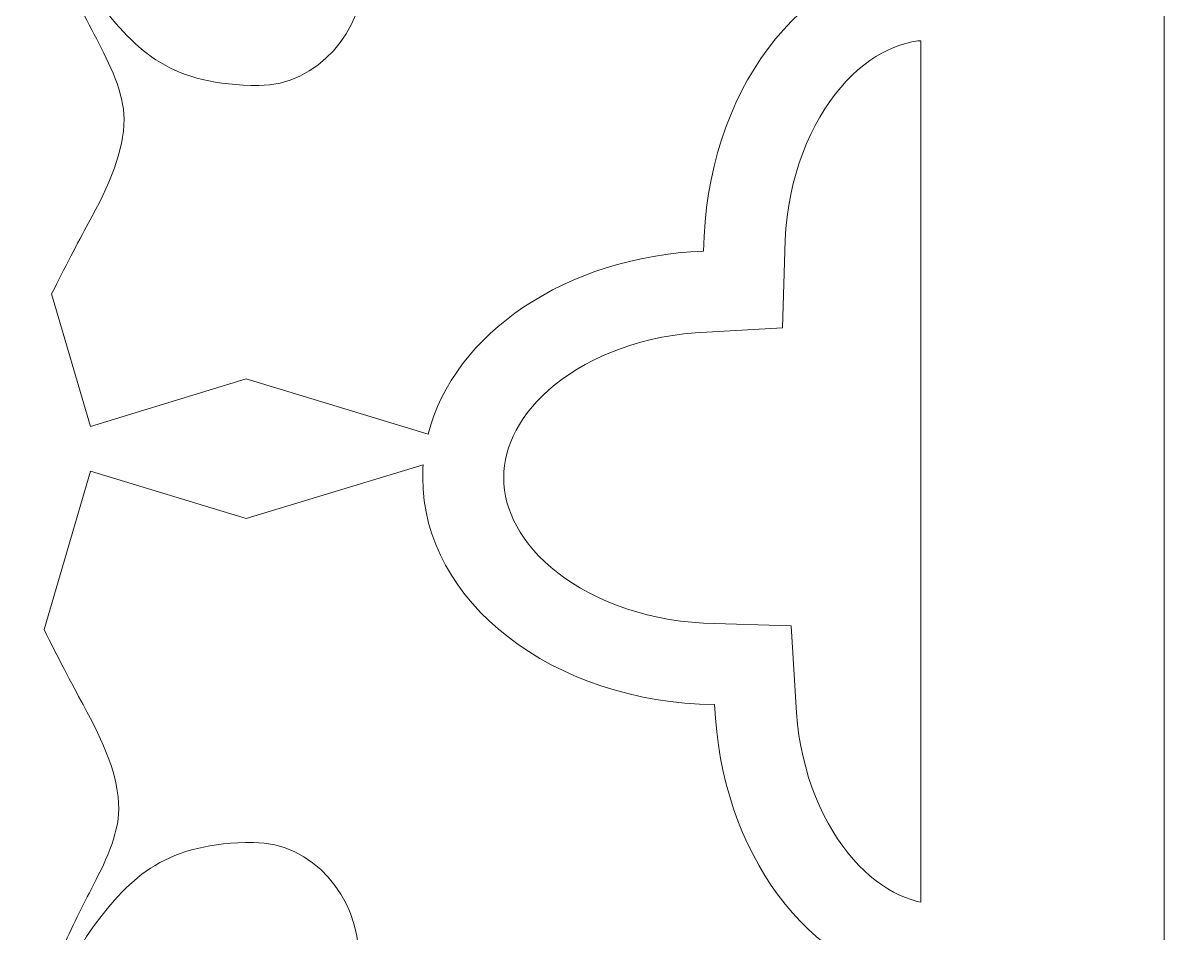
# Model space of a CAD drawing. Header units: centimetres. Extents: x -8.7 to 2, y -6.7 to 8.4.
# Drawn here: x -5.176 to -3.85, y 2.37 to 3.427 of the extents above; entities that cross this region are included whole.
import ezdxf

# ---------------------------------------------------------------- set-up
doc = ezdxf.new("R2010")
doc.units = ezdxf.units.CM
doc.header["$MEASUREMENT"] = 0
doc.layers.add('layer 1', color=7, linetype='Continuous')

msp = doc.modelspace()

# ---------------------------------------------------------------- linework, layer by layer
at = {"layer": 'layer 1', "color": 177, "lineweight": 9}
for points, knots in [([(-8.7169, -6.70279), (-8.7169, -6.70279), (-8.7169, -5.65469), (-8.7169, -5.65469), (-8.7169, -5.65469), (-8.7169, -5.65469), (-8.7169, -5.56045), (-8.7169, -5.56045), (-8.7169, -5.56045), (-8.7169, -5.56045), (-8.7169, -5.22248), (-8.7169, -5.22248), (-8.7169, -5.22248), (-8.7169, -5.22248), (-8.7169, -5.05978), (-8.7169, -5.05978), (-8.7169, -5.05978), (-8.7169, -5.05978), (-8.7169, -3.57526), (-8.7169, -3.57526), (-8.7169, -3.57526), (-8.7169, -3.57526), (-8.7169, -3.48102), (-8.7169, -3.48102), (-8.7169, -3.48102), (-8.7169, -3.48102), (-8.7169, -3.14306), (-8.7169, -3.14306), (-8.7169, -3.14306), (-8.7169, -3.14306), (-8.7169, -2.98035), (-8.7169, -2.98035), (-8.7169, -2.98035), (-8.7169, -2.98035), (-8.7169, -1.49584), (-8.7169, -1.49584), (-8.7169, -1.49584), (-8.7169, -1.49584), (-8.7169, -1.4016), (-8.7169, -1.4016), (-8.7169, -1.4016), (-8.7169, -1.4016), (-8.7169, -1.06363), (-8.7169, -1.06363), (-8.7169, -1.06363), (-8.7169, -1.06363), (-8.7169, -0.90093), (-8.7169, -0.90093), (-8.7169, -0.90093), (-8.7169, -0.90093), (-8.7169, 0.58359), (-8.7169, 0.58359), (-8.7169, 0.58359), (-8.7169, 0.58359), (-8.7169, 0.67783), (-8.7169, 0.67783), (-8.7169, 0.67783), (-8.7169, 0.67783), (-8.7169, 1.01579), (-8.7169, 1.01579), (-8.7169, 1.01579), (-8.7169, 1.01579), (-8.7169, 1.1785), (-8.7169, 1.1785), (-8.7169, 1.1785), (-8.7169, 1.1785), (-8.7169, 2.66301), (-8.7169, 2.66301), (-8.7169, 2.66301), (-8.7169, 2.66301), (-8.7169, 2.75725), (-8.7169, 2.75725), (-8.7169, 2.75725), (-8.7169, 2.75725), (-8.7169, 3.09522), (-8.7169, 3.09522), (-8.7169, 3.09522), (-8.7169, 3.09522), (-8.7169, 3.25792), (-8.7169, 3.25792), (-8.7169, 3.25792), (-8.7169, 3.25792), (-8.7169, 4.74243), (-8.7169, 4.74243), (-8.7169, 4.74243), (-8.7169, 4.74243), (-8.7169, 4.83668), (-8.7169, 4.83668), (-8.7169, 4.83668), (-8.7169, 4.83668), (-8.7169, 5.17464), (-8.7169, 5.17464), (-8.7169, 5.17464), (-8.7169, 5.17464), (-8.7169, 5.33735), (-8.7169, 5.33735), (-8.7169, 5.33735), (-8.7169, 5.33735), (-8.7169, 6.82186), (-8.7169, 6.82186), (-8.7169, 6.82186), (-8.7169, 6.82186), (-8.7169, 6.9161), (-8.7169, 6.9161), (-8.7169, 6.9161), (-8.7169, 6.9161), (-8.7169, 7.25407), (-8.7169, 7.25407), (-8.7169, 7.25407), (-8.7169, 7.25407), (-8.7169, 7.41677), (-8.7169, 7.41677), (-8.7169, 7.41677), (-8.7169, 7.41677), (-8.7169, 8.37754), (-8.7169, 8.37754), (-8.7169, 8.37754), (-8.7169, 8.37754), (-7.98536, 8.37754), (-7.98536, 8.37754), (-7.98536, 8.37754), (-7.98536, 8.37754), (-7.82032, 8.37754), (-7.82032, 8.37754), (-7.82032, 8.37754), (-7.82032, 8.37754), (-7.40775, 8.37754), (-7.40775, 8.37754), (-7.40775, 8.37754), (-7.40775, 8.37754), (-7.33799, 8.37754), (-7.33799, 8.37754), (-7.33799, 8.37754), (-7.33799, 8.37754), (-6.94873, 8.37754), (-6.94873, 8.37754), (-6.94873, 8.37754), (-6.94873, 8.37754), (-6.78737, 8.37754), (-6.78737, 8.37754), (-6.78737, 8.37754), (-6.78737, 8.37754), (-5.77977, 8.37754), (-5.77977, 8.37754), (-5.77977, 8.37754), (-5.77977, 8.37754), (-5.61473, 8.37754), (-5.61473, 8.37754), (-5.61473, 8.37754), (-5.61473, 8.37754), (-5.20216, 8.37754), (-5.20216, 8.37754), (-5.20216, 8.37754), (-5.20216, 8.37754), (-5.1324, 8.37754), (-5.1324, 8.37754), (-5.1324, 8.37754), (-5.1324, 8.37754), (-4.74314, 8.37754), (-4.74314, 8.37754), (-4.74314, 8.37754), (-4.74314, 8.37754), (-4.58178, 8.37754), (-4.58178, 8.37754), (-4.58178, 8.37754), (-4.58178, 8.37754), (-3.85015, 8.37754), (-3.85015, 8.37754), (-3.85015, 8.37754), (-3.85015, 8.37754), (-3.85015, 7.36066), (-3.85015, 7.36066), (-3.85015, 7.36066), (-3.85015, 7.36066), (-3.85015, 7.26641), (-3.85015, 7.26641), (-3.85015, 7.26641), (-3.85015, 7.26641), (-3.85015, 6.9286), (-3.85015, 6.9286), (-3.85015, 6.9286), (-3.85015, 6.9286), (-3.85015, 6.77755), (-3.85015, 6.77755), (-3.85015, 6.77755), (-3.85015, 6.77755), (-3.85015, 5.24221), (-3.85015, 5.24221), (-3.85015, 5.24221), (-3.85015, 5.24221), (-3.85015, 5.14795), (-3.85015, 5.14795), (-3.85015, 5.14795), (-3.85015, 5.14795), (-3.85015, 4.81014), (-3.85015, 4.81014), (-3.85015, 4.81014), (-3.85015, 4.81014), (-3.85015, 4.65909), (-3.85015, 4.65909), (-3.85015, 4.65909), (-3.85015, 4.65909), (-3.85015, 3.17448), (-3.85015, 3.17448), (-3.85015, 3.17448), (-3.85015, 3.17448), (-3.85015, 3.08022), (-3.85015, 3.08022), (-3.85015, 3.08022), (-3.85015, 3.08022), (-3.85015, 2.74242), (-3.85015, 2.74242), (-3.85015, 2.74242), (-3.85015, 2.74242), (-3.85015, 2.59137), (-3.85015, 2.59137), (-3.85015, 2.59137), (-3.85015, 2.59137), (-3.85015, 1.10676), (-3.85015, 1.10676), (-3.85015, 1.10676), (-3.85015, 1.10676), (-3.85015, 1.0125), (-3.85015, 1.0125), (-3.85015, 1.0125), (-3.85015, 1.0125), (-3.85015, 0.6747), (-3.85015, 0.6747), (-3.85015, 0.6747), (-3.85015, 0.6747), (-3.85015, 0.52364), (-3.85015, 0.52364), (-3.85015, 0.52364), (-3.85015, 0.52364), (-3.85015, -0.96097), (-3.85015, -0.96097), (-3.85015, -0.96097), (-3.85015, -0.96097), (-3.85015, -1.05523), (-3.85015, -1.05523), (-3.85015, -1.05523), (-3.85015, -1.05523), (-3.85015, -1.39303), (-3.85015, -1.39303), (-3.85015, -1.39303), (-3.85015, -1.39303), (-3.85015, -1.54408), (-3.85015, -1.54408), (-3.85015, -1.54408), (-3.85015, -1.54408), (-3.85015, -3.02869), (-3.85015, -3.02869), (-3.85015, -3.02869), (-3.85015, -3.02869), (-3.85015, -3.12295), (-3.85015, -3.12295), (-3.85015, -3.12295), (-3.85015, -3.12295), (-3.85015, -3.46075), (-3.85015, -3.46075), (-3.85015, -3.46075), (-3.85015, -3.46075), (-3.85015, -3.61181), (-3.85015, -3.61181), (-3.85015, -3.61181), (-3.85015, -3.61181), (-3.85015, -5.09642), (-3.85015, -5.09642), (-3.85015, -5.09642), (-3.85015, -5.09642), (-3.85015, -5.19068), (-3.85015, -5.19068), (-3.85015, -5.19068), (-3.85015, -5.19068), (-3.85015, -5.52848), (-3.85015, -5.52848), (-3.85015, -5.52848), (-3.85015, -5.52848), (-3.85015, -5.67953), (-3.85015, -5.67953), (-3.85015, -5.67953), (-3.85015, -5.67953), (-3.85015, -6.70279), (-3.85015, -6.70279), (-3.85015, -6.70279), (-3.85015, -6.70279), (-4.58169, -6.70279), (-4.58169, -6.70279), (-4.58169, -6.70279), (-4.58169, -6.70279), (-4.7476, -6.70279), (-4.7476, -6.70279), (-4.7476, -6.70279), (-4.7476, -6.70279), (-5.1324, -6.70279), (-5.1324, -6.70279), (-5.1324, -6.70279), (-5.1324, -6.70279), (-5.20216, -6.70279), (-5.20216, -6.70279), (-5.20216, -6.70279), (-5.20216, -6.70279), (-5.61759, -6.70279), (-5.61759, -6.70279), (-5.61759, -6.70279), (-5.61759, -6.70279), (-5.77971, -6.70279), (-5.77971, -6.70279), (-5.77971, -6.70279), (-5.77971, -6.70279), (-6.78728, -6.70279), (-6.78728, -6.70279), (-6.78728, -6.70279), (-6.78728, -6.70279), (-6.95319, -6.70279), (-6.95319, -6.70279), (-6.95319, -6.70279), (-6.95319, -6.70279), (-7.33799, -6.70279), (-7.33799, -6.70279), (-7.33799, -6.70279), (-7.33799, -6.70279), (-7.40775, -6.70279), (-7.40775, -6.70279), (-7.40775, -6.70279), (-7.40775, -6.70279), (-7.82318, -6.70279), (-7.82318, -6.70279), (-7.82318, -6.70279), (-7.82318, -6.70279), (-7.9853, -6.70279), (-7.9853, -6.70279), (-7.9853, -6.70279), (-7.9853, -6.70279), (-8.7169, -6.70279), (-8.7169, -6.70279)], [0, 0, 0, 0, 0.0117647, 0.0117647, 0.0117647, 0.0117647, 0.0235294, 0.0235294, 0.0235294, 0.0235294, 0.0352941, 0.0352941, 0.0352941, 0.0352941, 0.0470588, 0.0470588, 0.0470588, 0.0470588, 0.0588235, 0.0588235, 0.0588235, 0.0588235, 0.0705882, 0.0705882, 0.0705882, 0.0705882, 0.0823529, 0.0823529, 0.0823529, 0.0823529, 0.0941176, 0.0941176, 0.0941176, 0.0941176, 0.1058824, 0.1058824, 0.1058824, 0.1058824, 0.1176471, 0.1176471, 0.1176471, 0.1176471, 0.1294118, 0.1294118, 0.1294118, 0.1294118, 0.1411765, 0.1411765, 0.1411765, 0.1411765, 0.1529412, 0.1529412, 0.1529412, 0.1529412, 0.1647059, 0.1647059, 0.1647059, 0.1647059, 0.1764706, 0.1764706, 0.1764706, 0.1764706, 0.1882353, 0.1882353, 0.1882353, 0.1882353, 0.2, 0.2, 0.2, 0.2, 0.2117647, 0.2117647, 0.2117647, 0.2117647, 0.2235294, 0.2235294, 0.2235294, 0.2235294, 0.2352941, 0.2352941, 0.2352941, 0.2352941, 0.2470588, 0.2470588, 0.2470588, 0.2470588, 0.2588235, 0.2588235, 0.2588235, 0.2588235, 0.2705882, 0.2705882, 0.2705882, 0.2705882, 0.2823529, 0.2823529, 0.2823529, 0.2823529, 0.2941176, 0.2941176, 0.2941176, 0.2941176, 0.3058824, 0.3058824, 0.3058824, 0.3058824, 0.3176471, 0.3176471, 0.3176471, 0.3176471, 0.3294118, 0.3294118, 0.3294118, 0.3294118, 0.3411765, 0.3411765, 0.3411765, 0.3411765, 0.3529412, 0.3529412, 0.3529412, 0.3529412, 0.3647059, 0.3647059, 0.3647059, 0.3647059, 0.3764706, 0.3764706, 0.3764706, 0.3764706, 0.3882353, 0.3882353, 0.3882353, 0.3882353, 0.4, 0.4, 0.4, 0.4, 0.4117647, 0.4117647, 0.4117647, 0.4117647, 0.4235294, 0.4235294, 0.4235294, 0.4235294, 0.4352941, 0.4352941, 0.4352941, 0.4352941, 0.4470588, 0.4470588, 0.4470588, 0.4470588, 0.4588235, 0.4588235, 0.4588235, 0.4588235, 0.4705882, 0.4705882, 0.4705882, 0.4705882, 0.4823529, 0.4823529, 0.4823529, 0.4823529, 0.4941176, 0.4941176, 0.4941176, 0.4941176, 0.5058824, 0.5058824, 0.5058824, 0.5058824, 0.5176471, 0.5176471, 0.5176471, 0.5176471, 0.5294118, 0.5294118, 0.5294118, 0.5294118, 0.5411765, 0.5411765, 0.5411765, 0.5411765, 0.5529412, 0.5529412, 0.5529412, 0.5529412, 0.5647059, 0.5647059, 0.5647059, 0.5647059, 0.5764706, 0.5764706, 0.5764706, 0.5764706, 0.5882353, 0.5882353, 0.5882353, 0.5882353, 0.6, 0.6, 0.6, 0.6, 0.6117647, 0.6117647, 0.6117647, 0.6117647, 0.6235294, 0.6235294, 0.6235294, 0.6235294, 0.6352941, 0.6352941, 0.6352941, 0.6352941, 0.6470588, 0.6470588, 0.6470588, 0.6470588, 0.6588235, 0.6588235, 0.6588235, 0.6588235, 0.6705882, 0.6705882, 0.6705882, 0.6705882, 0.6823529, 0.6823529, 0.6823529, 0.6823529, 0.6941176, 0.6941176, 0.6941176, 0.6941176, 0.7058824, 0.7058824, 0.7058824, 0.7058824, 0.7176471, 0.7176471, 0.7176471, 0.7176471, 0.7294118, 0.7294118, 0.7294118, 0.7294118, 0.7411765, 0.7411765, 0.7411765, 0.7411765, 0.7529412, 0.7529412, 0.7529412, 0.7529412, 0.7647059, 0.7647059, 0.7647059, 0.7647059, 0.7764706, 0.7764706, 0.7764706, 0.7764706, 0.7882353, 0.7882353, 0.7882353, 0.7882353, 0.8, 0.8, 0.8, 0.8, 0.8117647, 0.8117647, 0.8117647, 0.8117647, 0.8235294, 0.8235294, 0.8235294, 0.8235294, 0.8352941, 0.8352941, 0.8352941, 0.8352941, 0.8470588, 0.8470588, 0.8470588, 0.8470588, 0.8588235, 0.8588235, 0.8588235, 0.8588235, 0.8705882, 0.8705882, 0.8705882, 0.8705882, 0.8823529, 0.8823529, 0.8823529, 0.8823529, 0.8941176, 0.8941176, 0.8941176, 0.8941176, 0.9058824, 0.9058824, 0.9058824, 0.9058824, 0.9176471, 0.9176471, 0.9176471, 0.9176471, 0.9294118, 0.9294118, 0.9294118, 0.9294118, 0.9411765, 0.9411765, 0.9411765, 0.9411765, 0.9529412, 0.9529412, 0.9529412, 0.9529412, 0.9647059, 0.9647059, 0.9647059, 0.9647059, 0.9764706, 0.9764706, 0.9764706, 0.9764706, 1, 1, 1, 1]), ([(-4.13256, 4.37843), (-4.26247, 4.39339), (-4.36534, 4.53173), (-4.37215, 4.70326), (-4.37215, 4.70326), (-4.55985, 4.70543), (-4.71119, 4.8225), (-4.71119, 4.96656), (-4.71119, 4.96656), (-4.71119, 4.97573), (-4.71057, 4.98479), (-4.70937, 4.99372), (-4.70937, 4.99372), (-4.70937, 4.99372), (-4.91599, 4.93084), (-4.91599, 4.93084), (-4.91599, 4.93084), (-4.91599, 4.93084), (-5.09711, 4.98596), (-5.09711, 4.98596), (-5.09711, 4.98596), (-5.09711, 4.98596), (-5.15129, 4.80054), (-5.15129, 4.80054), (-5.15129, 4.80054), (-5.13546, 4.7681), (-5.11893, 4.73673), (-5.10561, 4.7122), (-5.10561, 4.7122), (-5.08117, 4.66825), (-5.06408, 4.62794), (-5.06408, 4.59129), (-5.06408, 4.59129), (-5.06408, 4.56075), (-5.08117, 4.52654), (-5.09584, 4.49844), (-5.09584, 4.49844), (-5.10874, 4.47415), (-5.12163, 4.44824), (-5.1324, 4.42137), (-5.1324, 4.42137), (-5.1324, 4.42137), (-5.1324, 4.36098), (-5.1324, 4.36098), (-5.1324, 4.36098), (-5.12579, 4.39208), (-5.11407, 4.42709), (-5.09461, 4.45325), (-5.09461, 4.45325), (-5.04942, 4.51433), (-5.0079, 4.55219), (-4.90772, 4.55219), (-4.90772, 4.55219), (-4.83931, 4.55219), (-4.78557, 4.48869), (-4.78557, 4.42027), (-4.78557, 4.42027), (-4.78557, 4.38931), (-4.79458, 4.35735), (-4.80886, 4.32904), (-4.80886, 4.32904), (-4.77957, 4.34451), (-4.74604, 4.35441), (-4.71361, 4.35441), (-4.71361, 4.35441), (-4.64519, 4.35441), (-4.58169, 4.30067), (-4.58169, 4.23226), (-4.58169, 4.23226), (-4.58169, 4.13208), (-4.61954, 4.09057), (-4.68063, 4.04537), (-4.68063, 4.04537), (-4.72825, 4.00995), (-4.80521, 4.00017), (-4.83454, 4.00017), (-4.83454, 4.00017), (-4.83454, 4.00017), (-4.83454, 3.99542), (-4.83454, 3.99542), (-4.83454, 3.99542), (-4.83454, 3.99542), (-4.74644, 3.99542), (-4.74644, 3.99542), (-4.74644, 3.99542), (-4.70745, 4.00764), (-4.66983, 4.0259), (-4.63543, 4.04415), (-4.63543, 4.04415), (-4.60734, 4.05881), (-4.57313, 4.0759), (-4.54259, 4.0759), (-4.54259, 4.0759), (-4.50594, 4.0759), (-4.46563, 4.05881), (-4.42167, 4.03437), (-4.42167, 4.03437), (-4.37892, 4.01117), (-4.31539, 3.97817), (-4.26165, 3.95621), (-4.26165, 3.95621), (-4.31539, 3.93421), (-4.37892, 3.90123), (-4.42167, 3.87802), (-4.42167, 3.87802), (-4.46563, 3.85358), (-4.50594, 3.83649), (-4.54259, 3.83649), (-4.54259, 3.83649), (-4.57313, 3.83649), (-4.60734, 3.85358), (-4.63543, 3.86825), (-4.63543, 3.86825), (-4.67942, 3.8916), (-4.72868, 3.91493), (-4.77934, 3.92567), (-4.77934, 3.92567), (-4.77934, 3.92567), (-4.83454, 3.92567), (-4.83454, 3.92567), (-4.83454, 3.92567), (-4.83454, 3.92567), (-4.83454, 3.91222), (-4.83454, 3.91222), (-4.83454, 3.91222), (-4.80521, 3.91222), (-4.72825, 3.90245), (-4.68063, 3.86702), (-4.68063, 3.86702), (-4.61954, 3.82183), (-4.58169, 3.78031), (-4.58169, 3.68013), (-4.58169, 3.68013), (-4.58169, 3.61172), (-4.64519, 3.55798), (-4.71361, 3.55798), (-4.71361, 3.55798), (-4.74456, 3.55798), (-4.77652, 3.56699), (-4.80483, 3.58127), (-4.80483, 3.58127), (-4.78936, 3.55198), (-4.77947, 3.51845), (-4.77947, 3.48602), (-4.77947, 3.48602), (-4.77947, 3.41759), (-4.8332, 3.3541), (-4.90161, 3.3541), (-4.90161, 3.3541), (-5.00179, 3.3541), (-5.04331, 3.39195), (-5.0885, 3.45304), (-5.0885, 3.45304), (-5.11682, 3.49111), (-5.12876, 3.54793), (-5.1324, 3.58417), (-5.1324, 3.58417), (-5.1324, 3.58417), (-5.1324, 3.50094), (-5.1324, 3.50094), (-5.1324, 3.50094), (-5.12061, 3.46834), (-5.10517, 3.43694), (-5.08972, 3.40784), (-5.08972, 3.40784), (-5.07506, 3.37975), (-5.05797, 3.34554), (-5.05797, 3.315), (-5.05797, 3.315), (-5.05797, 3.27835), (-5.07506, 3.23804), (-5.09951, 3.19408), (-5.09951, 3.19408), (-5.11194, 3.17117), (-5.12719, 3.14228), (-5.14205, 3.11213), (-5.14205, 3.11213), (-5.14205, 3.11213), (-5.09711, 2.95833), (-5.09711, 2.95833), (-5.09711, 2.95833), (-5.09711, 2.95833), (-4.91599, 3.01345), (-4.91599, 3.01345), (-4.91599, 3.01345), (-4.91599, 3.01345), (-4.70488, 2.94921), (-4.70488, 2.94921), (-4.70488, 2.94921), (-4.67526, 3.06613), (-4.54446, 3.15549), (-4.38499, 3.16183), (-4.38499, 3.16183), (-4.38287, 3.34478), (-4.2716, 3.49316), (-4.13256, 3.50055), (-4.13256, 3.50055), (-4.13256, 3.50055), (-4.13256, 4.37843), (-4.13256, 4.37843)], [0, 0, 0, 0, 0.0196078, 0.0196078, 0.0196078, 0.0196078, 0.0392157, 0.0392157, 0.0392157, 0.0392157, 0.0588235, 0.0588235, 0.0588235, 0.0588235, 0.0784314, 0.0784314, 0.0784314, 0.0784314, 0.0980392, 0.0980392, 0.0980392, 0.0980392, 0.1176471, 0.1176471, 0.1176471, 0.1176471, 0.1372549, 0.1372549, 0.1372549, 0.1372549, 0.1568627, 0.1568627, 0.1568627, 0.1568627, 0.1764706, 0.1764706, 0.1764706, 0.1764706, 0.1960784, 0.1960784, 0.1960784, 0.1960784, 0.2156863, 0.2156863, 0.2156863, 0.2156863, 0.2352941, 0.2352941, 0.2352941, 0.2352941, 0.254902, 0.254902, 0.254902, 0.254902, 0.2745098, 0.2745098, 0.2745098, 0.2745098, 0.2941176, 0.2941176, 0.2941176, 0.2941176, 0.3137255, 0.3137255, 0.3137255, 0.3137255, 0.3333333, 0.3333333, 0.3333333, 0.3333333, 0.3529412, 0.3529412, 0.3529412, 0.3529412, 0.372549, 0.372549, 0.372549, 0.372549, 0.3921569, 0.3921569, 0.3921569, 0.3921569, 0.4117647, 0.4117647, 0.4117647, 0.4117647, 0.4313725, 0.4313725, 0.4313725, 0.4313725, 0.4509804, 0.4509804, 0.4509804, 0.4509804, 0.4705882, 0.4705882, 0.4705882, 0.4705882, 0.4901961, 0.4901961, 0.4901961, 0.4901961, 0.5098039, 0.5098039, 0.5098039, 0.5098039, 0.5294118, 0.5294118, 0.5294118, 0.5294118, 0.5490196, 0.5490196, 0.5490196, 0.5490196, 0.5686275, 0.5686275, 0.5686275, 0.5686275, 0.5882353, 0.5882353, 0.5882353, 0.5882353, 0.6078431, 0.6078431, 0.6078431, 0.6078431, 0.627451, 0.627451, 0.627451, 0.627451, 0.6470588, 0.6470588, 0.6470588, 0.6470588, 0.6666667, 0.6666667, 0.6666667, 0.6666667, 0.6862745, 0.6862745, 0.6862745, 0.6862745, 0.7058824, 0.7058824, 0.7058824, 0.7058824, 0.7254902, 0.7254902, 0.7254902, 0.7254902, 0.745098, 0.745098, 0.745098, 0.745098, 0.7647059, 0.7647059, 0.7647059, 0.7647059, 0.7843137, 0.7843137, 0.7843137, 0.7843137, 0.8039216, 0.8039216, 0.8039216, 0.8039216, 0.8235294, 0.8235294, 0.8235294, 0.8235294, 0.8431373, 0.8431373, 0.8431373, 0.8431373, 0.8627451, 0.8627451, 0.8627451, 0.8627451, 0.8823529, 0.8823529, 0.8823529, 0.8823529, 0.9019608, 0.9019608, 0.9019608, 0.9019608, 0.9215686, 0.9215686, 0.9215686, 0.9215686, 0.9411765, 0.9411765, 0.9411765, 0.9411765, 0.9607843, 0.9607843, 0.9607843, 0.9607843, 1, 1, 1, 1]), ([(-4.13256, 3.40609), (-4.13256, 3.40609), (-4.13609, 3.40574), (-4.13609, 3.40574), (-4.13609, 3.40574), (-4.13609, 3.40574), (-4.14315, 3.40457), (-4.14315, 3.40457), (-4.14315, 3.40457), (-4.14315, 3.40457), (-4.15016, 3.40295), (-4.15016, 3.40295), (-4.15016, 3.40295), (-4.15016, 3.40295), (-4.15715, 3.40086), (-4.15715, 3.40086), (-4.15715, 3.40086), (-4.15715, 3.40086), (-4.16413, 3.39829), (-4.16413, 3.39829), (-4.16413, 3.39829), (-4.16413, 3.39829), (-4.17111, 3.39524), (-4.17111, 3.39524), (-4.17111, 3.39524), (-4.17111, 3.39524), (-4.17809, 3.39167), (-4.17809, 3.39167), (-4.17809, 3.39167), (-4.17809, 3.39167), (-4.18507, 3.38759), (-4.18507, 3.38759), (-4.18507, 3.38759), (-4.18507, 3.38759), (-4.19203, 3.38298), (-4.19203, 3.38298), (-4.19203, 3.38298), (-4.19203, 3.38298), (-4.19895, 3.37783), (-4.19895, 3.37783), (-4.19895, 3.37783), (-4.19895, 3.37783), (-4.20581, 3.37214), (-4.20581, 3.37214), (-4.20581, 3.37214), (-4.20581, 3.37214), (-4.21259, 3.36591), (-4.21259, 3.36591), (-4.21259, 3.36591), (-4.21259, 3.36591), (-4.21926, 3.35914), (-4.21926, 3.35914), (-4.21926, 3.35914), (-4.21926, 3.35914), (-4.22579, 3.35184), (-4.22579, 3.35184), (-4.22579, 3.35184), (-4.22579, 3.35184), (-4.23216, 3.34401), (-4.23216, 3.34401), (-4.23216, 3.34401), (-4.23216, 3.34401), (-4.23833, 3.33567), (-4.23833, 3.33567), (-4.23833, 3.33567), (-4.23833, 3.33567), (-4.24428, 3.32682), (-4.24428, 3.32682), (-4.24428, 3.32682), (-4.24428, 3.32682), (-4.24998, 3.31749), (-4.24998, 3.31749), (-4.24998, 3.31749), (-4.24998, 3.31749), (-4.25541, 3.30769), (-4.25541, 3.30769), (-4.25541, 3.30769), (-4.25541, 3.30769), (-4.26054, 3.29745), (-4.26054, 3.29745), (-4.26054, 3.29745), (-4.26054, 3.29745), (-4.26534, 3.28677), (-4.26534, 3.28677), (-4.26534, 3.28677), (-4.26534, 3.28677), (-4.26979, 3.27568), (-4.26979, 3.27568), (-4.26979, 3.27568), (-4.26979, 3.27568), (-4.27387, 3.2642), (-4.27387, 3.2642), (-4.27387, 3.2642), (-4.27387, 3.2642), (-4.27757, 3.25235), (-4.27757, 3.25235), (-4.27757, 3.25235), (-4.27757, 3.25235), (-4.28085, 3.24014), (-4.28085, 3.24014), (-4.28085, 3.24014), (-4.28085, 3.24014), (-4.2837, 3.22761), (-4.2837, 3.22761), (-4.2837, 3.22761), (-4.2837, 3.22761), (-4.2861, 3.21477), (-4.2861, 3.21477), (-4.2861, 3.21477), (-4.2861, 3.21477), (-4.28803, 3.20165), (-4.28803, 3.20165), (-4.28803, 3.20165), (-4.28803, 3.20165), (-4.28948, 3.18826), (-4.28948, 3.18826), (-4.28948, 3.18826), (-4.28948, 3.18826), (-4.29042, 3.17461), (-4.29042, 3.17461), (-4.29042, 3.17461), (-4.29042, 3.17461), (-4.29354, 3.07289), (-4.29354, 3.07289), (-4.29354, 3.07289), (-4.29354, 3.07289), (-4.39465, 3.06697), (-4.39465, 3.06697), (-4.39465, 3.06697), (-4.39465, 3.06697), (-4.40782, 3.0657), (-4.40782, 3.0657), (-4.40782, 3.0657), (-4.40782, 3.0657), (-4.42073, 3.06396), (-4.42073, 3.06396), (-4.42073, 3.06396), (-4.42073, 3.06396), (-4.43337, 3.06177), (-4.43337, 3.06177), (-4.43337, 3.06177), (-4.43337, 3.06177), (-4.44573, 3.05915), (-4.44573, 3.05915), (-4.44573, 3.05915), (-4.44573, 3.05915), (-4.45778, 3.05611), (-4.45778, 3.05611), (-4.45778, 3.05611), (-4.45778, 3.05611), (-4.46951, 3.05266), (-4.46951, 3.05266), (-4.46951, 3.05266), (-4.46951, 3.05266), (-4.48089, 3.04884), (-4.48089, 3.04884), (-4.48089, 3.04884), (-4.48089, 3.04884), (-4.4919, 3.04465), (-4.4919, 3.04465), (-4.4919, 3.04465), (-4.4919, 3.04465), (-4.50253, 3.04012), (-4.50253, 3.04012), (-4.50253, 3.04012), (-4.50253, 3.04012), (-4.51276, 3.03527), (-4.51276, 3.03527), (-4.51276, 3.03527), (-4.51276, 3.03527), (-4.52257, 3.03012), (-4.52257, 3.03012), (-4.52257, 3.03012), (-4.52257, 3.03012), (-4.53194, 3.02469), (-4.53194, 3.02469), (-4.53194, 3.02469), (-4.53194, 3.02469), (-4.54086, 3.01901), (-4.54086, 3.01901), (-4.54086, 3.01901), (-4.54086, 3.01901), (-4.5493, 3.01311), (-4.5493, 3.01311), (-4.5493, 3.01311), (-4.5493, 3.01311), (-4.55726, 3.00701), (-4.55726, 3.00701), (-4.55726, 3.00701), (-4.55726, 3.00701), (-4.56473, 3.00072), (-4.56473, 3.00072), (-4.56473, 3.00072), (-4.56473, 3.00072), (-4.5717, 2.99429), (-4.5717, 2.99429), (-4.5717, 2.99429), (-4.5717, 2.99429), (-4.57815, 2.98774), (-4.57815, 2.98774), (-4.57815, 2.98774), (-4.57815, 2.98774), (-4.58409, 2.98108), (-4.58409, 2.98108), (-4.58409, 2.98108), (-4.58409, 2.98108), (-4.58951, 2.97436), (-4.58951, 2.97436), (-4.58951, 2.97436), (-4.58951, 2.97436), (-4.59441, 2.96759), (-4.59441, 2.96759), (-4.59441, 2.96759), (-4.59441, 2.96759), (-4.5988, 2.96078), (-4.5988, 2.96078), (-4.5988, 2.96078), (-4.5988, 2.96078), (-4.60269, 2.95396), (-4.60269, 2.95396), (-4.60269, 2.95396), (-4.60269, 2.95396), (-4.60609, 2.94714), (-4.60609, 2.94714), (-4.60609, 2.94714), (-4.60609, 2.94714), (-4.60901, 2.94032), (-4.60901, 2.94032), (-4.60901, 2.94032), (-4.60901, 2.94032), (-4.61146, 2.93349), (-4.61146, 2.93349), (-4.61146, 2.93349), (-4.61146, 2.93349), (-4.61345, 2.92667), (-4.61345, 2.92667), (-4.61345, 2.92667), (-4.61345, 2.92667), (-4.615, 2.91981), (-4.615, 2.91981), (-4.615, 2.91981), (-4.615, 2.91981), (-4.61611, 2.91291), (-4.61611, 2.91291), (-4.61611, 2.91291), (-4.61611, 2.91291), (-4.61678, 2.90594), (-4.61678, 2.90594), (-4.61678, 2.90594), (-4.61678, 2.90594), (-4.61701, 2.89887), (-4.61701, 2.89887), (-4.61701, 2.89887), (-4.61701, 2.89887), (-4.61677, 2.89157), (-4.61677, 2.89157), (-4.61677, 2.89157), (-4.61677, 2.89157), (-4.61606, 2.88443), (-4.61606, 2.88443), (-4.61606, 2.88443), (-4.61606, 2.88443), (-4.6149, 2.87738), (-4.6149, 2.87738), (-4.6149, 2.87738), (-4.6149, 2.87738), (-4.61328, 2.87036), (-4.61328, 2.87036), (-4.61328, 2.87036), (-4.61328, 2.87036), (-4.61119, 2.86337), (-4.61119, 2.86337), (-4.61119, 2.86337), (-4.61119, 2.86337), (-4.60862, 2.85639), (-4.60862, 2.85639), (-4.60862, 2.85639), (-4.60862, 2.85639), (-4.60557, 2.84942), (-4.60557, 2.84942), (-4.60557, 2.84942), (-4.60557, 2.84942), (-4.602, 2.84244), (-4.602, 2.84244), (-4.602, 2.84244), (-4.602, 2.84244), (-4.59792, 2.83545), (-4.59792, 2.83545), (-4.59792, 2.83545), (-4.59792, 2.83545), (-4.59331, 2.8285), (-4.59331, 2.8285), (-4.59331, 2.8285), (-4.59331, 2.8285), (-4.58816, 2.82158), (-4.58816, 2.82158), (-4.58816, 2.82158), (-4.58816, 2.82158), (-4.58247, 2.81472), (-4.58247, 2.81472), (-4.58247, 2.81472), (-4.58247, 2.81472), (-4.57624, 2.80793), (-4.57624, 2.80793), (-4.57624, 2.80793), (-4.57624, 2.80793), (-4.56947, 2.80127), (-4.56947, 2.80127), (-4.56947, 2.80127), (-4.56947, 2.80127), (-4.56217, 2.79474), (-4.56217, 2.79474), (-4.56217, 2.79474), (-4.56217, 2.79474), (-4.55434, 2.78837), (-4.55434, 2.78837), (-4.55434, 2.78837), (-4.55434, 2.78837), (-4.54599, 2.78219), (-4.54599, 2.78219), (-4.54599, 2.78219), (-4.54599, 2.78219), (-4.53715, 2.77625), (-4.53715, 2.77625), (-4.53715, 2.77625), (-4.53715, 2.77625), (-4.52782, 2.77054), (-4.52782, 2.77054), (-4.52782, 2.77054), (-4.52782, 2.77054), (-4.51802, 2.76511), (-4.51802, 2.76511), (-4.51802, 2.76511), (-4.51802, 2.76511), (-4.50778, 2.75999), (-4.50778, 2.75999), (-4.50778, 2.75999), (-4.50778, 2.75999), (-4.4971, 2.75519), (-4.4971, 2.75519), (-4.4971, 2.75519), (-4.4971, 2.75519), (-4.48602, 2.75074), (-4.48602, 2.75074), (-4.48602, 2.75074), (-4.48602, 2.75074), (-4.47453, 2.74665), (-4.47453, 2.74665), (-4.47453, 2.74665), (-4.47453, 2.74665), (-4.46268, 2.74296), (-4.46268, 2.74296), (-4.46268, 2.74296), (-4.46268, 2.74296), (-4.45047, 2.73968), (-4.45047, 2.73968), (-4.45047, 2.73968), (-4.45047, 2.73968), (-4.43795, 2.73683), (-4.43795, 2.73683), (-4.43795, 2.73683), (-4.43795, 2.73683), (-4.42511, 2.73443), (-4.42511, 2.73443), (-4.42511, 2.73443), (-4.42511, 2.73443), (-4.41198, 2.7325), (-4.41198, 2.7325), (-4.41198, 2.7325), (-4.41198, 2.7325), (-4.39859, 2.73105), (-4.39859, 2.73105), (-4.39859, 2.73105), (-4.39859, 2.73105), (-4.38494, 2.73011), (-4.38494, 2.73011), (-4.38494, 2.73011), (-4.38494, 2.73011), (-4.2832, 2.72699), (-4.2832, 2.72699), (-4.2832, 2.72699), (-4.2832, 2.72699), (-4.27729, 2.62587), (-4.27729, 2.62587), (-4.27729, 2.62587), (-4.27729, 2.62587), (-4.27603, 2.61271), (-4.27603, 2.61271), (-4.27603, 2.61271), (-4.27603, 2.61271), (-4.27429, 2.5998), (-4.27429, 2.5998), (-4.27429, 2.5998), (-4.27429, 2.5998), (-4.2721, 2.58715), (-4.2721, 2.58715), (-4.2721, 2.58715), (-4.2721, 2.58715), (-4.26948, 2.5748), (-4.26948, 2.5748), (-4.26948, 2.5748), (-4.26948, 2.5748), (-4.26644, 2.56275), (-4.26644, 2.56275), (-4.26644, 2.56275), (-4.26644, 2.56275), (-4.26299, 2.55102), (-4.26299, 2.55102), (-4.26299, 2.55102), (-4.26299, 2.55102), (-4.25917, 2.53964), (-4.25917, 2.53964), (-4.25917, 2.53964), (-4.25917, 2.53964), (-4.25498, 2.52862), (-4.25498, 2.52862), (-4.25498, 2.52862), (-4.25498, 2.52862), (-4.25045, 2.51799), (-4.25045, 2.51799), (-4.25045, 2.51799), (-4.25045, 2.51799), (-4.2456, 2.50777), (-4.2456, 2.50777), (-4.2456, 2.50777), (-4.2456, 2.50777), (-4.24045, 2.49796), (-4.24045, 2.49796), (-4.24045, 2.49796), (-4.24045, 2.49796), (-4.23502, 2.48859), (-4.23502, 2.48859), (-4.23502, 2.48859), (-4.23502, 2.48859), (-4.22935, 2.47967), (-4.22935, 2.47967), (-4.22935, 2.47967), (-4.22935, 2.47967), (-4.22344, 2.47123), (-4.22344, 2.47123), (-4.22344, 2.47123), (-4.22344, 2.47123), (-4.21733, 2.46326), (-4.21733, 2.46326), (-4.21733, 2.46326), (-4.21733, 2.46326), (-4.21105, 2.45579), (-4.21105, 2.45579), (-4.21105, 2.45579), (-4.21105, 2.45579), (-4.20462, 2.44883), (-4.20462, 2.44883), (-4.20462, 2.44883), (-4.20462, 2.44883), (-4.19807, 2.44238), (-4.19807, 2.44238), (-4.19807, 2.44238), (-4.19807, 2.44238), (-4.19141, 2.43644), (-4.19141, 2.43644), (-4.19141, 2.43644), (-4.19141, 2.43644), (-4.18469, 2.43102), (-4.18469, 2.43102), (-4.18469, 2.43102), (-4.18469, 2.43102), (-4.17792, 2.42612), (-4.17792, 2.42612), (-4.17792, 2.42612), (-4.17792, 2.42612), (-4.17112, 2.42173), (-4.17112, 2.42173), (-4.17112, 2.42173), (-4.17112, 2.42173), (-4.16429, 2.41784), (-4.16429, 2.41784), (-4.16429, 2.41784), (-4.16429, 2.41784), (-4.15747, 2.41444), (-4.15747, 2.41444), (-4.15747, 2.41444), (-4.15747, 2.41444), (-4.15065, 2.41152), (-4.15065, 2.41152), (-4.15065, 2.41152), (-4.15065, 2.41152), (-4.14383, 2.40907), (-4.14383, 2.40907), (-4.14383, 2.40907), (-4.14383, 2.40907), (-4.13699, 2.40708), (-4.13699, 2.40708), (-4.13699, 2.40708), (-4.13699, 2.40708), (-4.13256, 2.40607), (-4.13256, 2.40607), (-4.13256, 2.40607), (-4.13256, 2.40607), (-4.13256, 3.40609), (-4.13256, 3.40609)], [0, 0, 0, 0, 0.0079365, 0.0079365, 0.0079365, 0.0079365, 0.015873, 0.015873, 0.015873, 0.015873, 0.0238095, 0.0238095, 0.0238095, 0.0238095, 0.031746, 0.031746, 0.031746, 0.031746, 0.0396825, 0.0396825, 0.0396825, 0.0396825, 0.047619, 0.047619, 0.047619, 0.047619, 0.0555556, 0.0555556, 0.0555556, 0.0555556, 0.0634921, 0.0634921, 0.0634921, 0.0634921, 0.0714286, 0.0714286, 0.0714286, 0.0714286, 0.0793651, 0.0793651, 0.0793651, 0.0793651, 0.0873016, 0.0873016, 0.0873016, 0.0873016, 0.0952381, 0.0952381, 0.0952381, 0.0952381, 0.1031746, 0.1031746, 0.1031746, 0.1031746, 0.1111111, 0.1111111, 0.1111111, 0.1111111, 0.1190476, 0.1190476, 0.1190476, 0.1190476, 0.1269841, 0.1269841, 0.1269841, 0.1269841, 0.1349206, 0.1349206, 0.1349206, 0.1349206, 0.1428571, 0.1428571, 0.1428571, 0.1428571, 0.1507937, 0.1507937, 0.1507937, 0.1507937, 0.1587302, 0.1587302, 0.1587302, 0.1587302, 0.1666667, 0.1666667, 0.1666667, 0.1666667, 0.1746032, 0.1746032, 0.1746032, 0.1746032, 0.1825397, 0.1825397, 0.1825397, 0.1825397, 0.1904762, 0.1904762, 0.1904762, 0.1904762, 0.1984127, 0.1984127, 0.1984127, 0.1984127, 0.2063492, 0.2063492, 0.2063492, 0.2063492, 0.2142857, 0.2142857, 0.2142857, 0.2142857, 0.2222222, 0.2222222, 0.2222222, 0.2222222, 0.2301587, 0.2301587, 0.2301587, 0.2301587, 0.2380952, 0.2380952, 0.2380952, 0.2380952, 0.2460317, 0.2460317, 0.2460317, 0.2460317, 0.2539683, 0.2539683, 0.2539683, 0.2539683, 0.2619048, 0.2619048, 0.2619048, 0.2619048, 0.2698413, 0.2698413, 0.2698413, 0.2698413, 0.2777778, 0.2777778, 0.2777778, 0.2777778, 0.2857143, 0.2857143, 0.2857143, 0.2857143, 0.2936508, 0.2936508, 0.2936508, 0.2936508, 0.3015873, 0.3015873, 0.3015873, 0.3015873, 0.3095238, 0.3095238, 0.3095238, 0.3095238, 0.3174603, 0.3174603, 0.3174603, 0.3174603, 0.3253968, 0.3253968, 0.3253968, 0.3253968, 0.3333333, 0.3333333, 0.3333333, 0.3333333, 0.3412698, 0.3412698, 0.3412698, 0.3412698, 0.3492063, 0.3492063, 0.3492063, 0.3492063, 0.3571429, 0.3571429, 0.3571429, 0.3571429, 0.3650794, 0.3650794, 0.3650794, 0.3650794, 0.3730159, 0.3730159, 0.3730159, 0.3730159, 0.3809524, 0.3809524, 0.3809524, 0.3809524, 0.3888889, 0.3888889, 0.3888889, 0.3888889, 0.3968254, 0.3968254, 0.3968254, 0.3968254, 0.4047619, 0.4047619, 0.4047619, 0.4047619, 0.4126984, 0.4126984, 0.4126984, 0.4126984, 0.4206349, 0.4206349, 0.4206349, 0.4206349, 0.4285714, 0.4285714, 0.4285714, 0.4285714, 0.4365079, 0.4365079, 0.4365079, 0.4365079, 0.4444444, 0.4444444, 0.4444444, 0.4444444, 0.452381, 0.452381, 0.452381, 0.452381, 0.4603175, 0.4603175, 0.4603175, 0.4603175, 0.468254, 0.468254, 0.468254, 0.468254, 0.4761905, 0.4761905, 0.4761905, 0.4761905, 0.484127, 0.484127, 0.484127, 0.484127, 0.4920635, 0.4920635, 0.4920635, 0.4920635, 0.5, 0.5, 0.5, 0.5, 0.5079365, 0.5079365, 0.5079365, 0.5079365, 0.515873, 0.515873, 0.515873, 0.515873, 0.5238095, 0.5238095, 0.5238095, 0.5238095, 0.531746, 0.531746, 0.531746, 0.531746, 0.5396825, 0.5396825, 0.5396825, 0.5396825, 0.547619, 0.547619, 0.547619, 0.547619, 0.5555556, 0.5555556, 0.5555556, 0.5555556, 0.5634921, 0.5634921, 0.5634921, 0.5634921, 0.5714286, 0.5714286, 0.5714286, 0.5714286, 0.5793651, 0.5793651, 0.5793651, 0.5793651, 0.5873016, 0.5873016, 0.5873016, 0.5873016, 0.5952381, 0.5952381, 0.5952381, 0.5952381, 0.6031746, 0.6031746, 0.6031746, 0.6031746, 0.6111111, 0.6111111, 0.6111111, 0.6111111, 0.6190476, 0.6190476, 0.6190476, 0.6190476, 0.6269841, 0.6269841, 0.6269841, 0.6269841, 0.6349206, 0.6349206, 0.6349206, 0.6349206, 0.6428571, 0.6428571, 0.6428571, 0.6428571, 0.6507937, 0.6507937, 0.6507937, 0.6507937, 0.6587302, 0.6587302, 0.6587302, 0.6587302, 0.6666667, 0.6666667, 0.6666667, 0.6666667, 0.6746032, 0.6746032, 0.6746032, 0.6746032, 0.6825397, 0.6825397, 0.6825397, 0.6825397, 0.6904762, 0.6904762, 0.6904762, 0.6904762, 0.6984127, 0.6984127, 0.6984127, 0.6984127, 0.7063492, 0.7063492, 0.7063492, 0.7063492, 0.7142857, 0.7142857, 0.7142857, 0.7142857, 0.7222222, 0.7222222, 0.7222222, 0.7222222, 0.7301587, 0.7301587, 0.7301587, 0.7301587, 0.7380952, 0.7380952, 0.7380952, 0.7380952, 0.7460317, 0.7460317, 0.7460317, 0.7460317, 0.7539683, 0.7539683, 0.7539683, 0.7539683, 0.7619048, 0.7619048, 0.7619048, 0.7619048, 0.7698413, 0.7698413, 0.7698413, 0.7698413, 0.7777778, 0.7777778, 0.7777778, 0.7777778, 0.7857143, 0.7857143, 0.7857143, 0.7857143, 0.7936508, 0.7936508, 0.7936508, 0.7936508, 0.8015873, 0.8015873, 0.8015873, 0.8015873, 0.8095238, 0.8095238, 0.8095238, 0.8095238, 0.8174603, 0.8174603, 0.8174603, 0.8174603, 0.8253968, 0.8253968, 0.8253968, 0.8253968, 0.8333333, 0.8333333, 0.8333333, 0.8333333, 0.8412698, 0.8412698, 0.8412698, 0.8412698, 0.8492063, 0.8492063, 0.8492063, 0.8492063, 0.8571429, 0.8571429, 0.8571429, 0.8571429, 0.8650794, 0.8650794, 0.8650794, 0.8650794, 0.8730159, 0.8730159, 0.8730159, 0.8730159, 0.8809524, 0.8809524, 0.8809524, 0.8809524, 0.8888889, 0.8888889, 0.8888889, 0.8888889, 0.8968254, 0.8968254, 0.8968254, 0.8968254, 0.9047619, 0.9047619, 0.9047619, 0.9047619, 0.9126984, 0.9126984, 0.9126984, 0.9126984, 0.9206349, 0.9206349, 0.9206349, 0.9206349, 0.9285714, 0.9285714, 0.9285714, 0.9285714, 0.9365079, 0.9365079, 0.9365079, 0.9365079, 0.9444444, 0.9444444, 0.9444444, 0.9444444, 0.952381, 0.952381, 0.952381, 0.952381, 0.9603175, 0.9603175, 0.9603175, 0.9603175, 0.968254, 0.968254, 0.968254, 0.968254, 0.9761905, 0.9761905, 0.9761905, 0.9761905, 0.984127, 0.984127, 0.984127, 0.984127, 1, 1, 1, 1]), ([(-4.13256, 2.3107), (-4.26247, 2.32567), (-4.36534, 2.464), (-4.37215, 2.63554), (-4.37215, 2.63554), (-4.55985, 2.63771), (-4.71119, 2.75477), (-4.71119, 2.89884), (-4.71119, 2.89884), (-4.71119, 2.9039), (-4.71098, 2.90892), (-4.71061, 2.91392), (-4.71061, 2.91392), (-4.71061, 2.91392), (-4.91599, 2.85142), (-4.91599, 2.85142), (-4.91599, 2.85142), (-4.91599, 2.85142), (-5.09711, 2.90653), (-5.09711, 2.90653), (-5.09711, 2.90653), (-5.09711, 2.90653), (-5.1508, 2.7228), (-5.1508, 2.7228), (-5.1508, 2.7228), (-5.13512, 2.69072), (-5.11879, 2.65975), (-5.10561, 2.63547), (-5.10561, 2.63547), (-5.08117, 2.59152), (-5.06408, 2.55121), (-5.06408, 2.51456), (-5.06408, 2.51456), (-5.06408, 2.48402), (-5.08117, 2.44981), (-5.09584, 2.42171), (-5.09584, 2.42171), (-5.10874, 2.39742), (-5.12163, 2.37151), (-5.1324, 2.34464), (-5.1324, 2.34464), (-5.1324, 2.34464), (-5.1324, 2.28425), (-5.1324, 2.28425), (-5.1324, 2.28425), (-5.12579, 2.31535), (-5.11407, 2.35036), (-5.09461, 2.37652), (-5.09461, 2.37652), (-5.04942, 2.43761), (-5.0079, 2.47546), (-4.90772, 2.47546), (-4.90772, 2.47546), (-4.83931, 2.47546), (-4.78557, 2.41196), (-4.78557, 2.34354), (-4.78557, 2.34354), (-4.78557, 2.31258), (-4.79458, 2.28062), (-4.80886, 2.25231), (-4.80886, 2.25231), (-4.77957, 2.26779), (-4.74604, 2.27768), (-4.71361, 2.27768), (-4.71361, 2.27768), (-4.64519, 2.27768), (-4.58169, 2.22394), (-4.58169, 2.15554), (-4.58169, 2.15554), (-4.58169, 2.05535), (-4.61954, 2.01384), (-4.68063, 1.96864), (-4.68063, 1.96864), (-4.72825, 1.93322), (-4.80521, 1.92344), (-4.83454, 1.92344), (-4.83454, 1.92344), (-4.83454, 1.92344), (-4.83454, 1.91869), (-4.83454, 1.91869), (-4.83454, 1.91869), (-4.83454, 1.91869), (-4.74644, 1.91869), (-4.74644, 1.91869), (-4.74644, 1.91869), (-4.70745, 1.93092), (-4.66983, 1.94917), (-4.63543, 1.96742), (-4.63543, 1.96742), (-4.60734, 1.98209), (-4.57313, 1.99918), (-4.54259, 1.99918), (-4.54259, 1.99918), (-4.50594, 1.99918), (-4.46563, 1.98209), (-4.42167, 1.95764), (-4.42167, 1.95764), (-4.37892, 1.93444), (-4.31539, 1.90144), (-4.26165, 1.87948), (-4.26165, 1.87948), (-4.31539, 1.85748), (-4.37892, 1.8245), (-4.42167, 1.80129), (-4.42167, 1.80129), (-4.46563, 1.77685), (-4.50594, 1.75976), (-4.54259, 1.75976), (-4.54259, 1.75976), (-4.57313, 1.75976), (-4.60734, 1.77685), (-4.63543, 1.79152), (-4.63543, 1.79152), (-4.67942, 1.81487), (-4.72868, 1.83821), (-4.77934, 1.84894), (-4.77934, 1.84894), (-4.77934, 1.84894), (-4.83454, 1.84894), (-4.83454, 1.84894), (-4.83454, 1.84894), (-4.83454, 1.84894), (-4.83454, 1.83549), (-4.83454, 1.83549), (-4.83454, 1.83549), (-4.80521, 1.83549), (-4.72825, 1.82572), (-4.68063, 1.79029), (-4.68063, 1.79029), (-4.61954, 1.7451), (-4.58169, 1.70358), (-4.58169, 1.6034), (-4.58169, 1.6034), (-4.58169, 1.53499), (-4.64519, 1.48125), (-4.71361, 1.48125), (-4.71361, 1.48125), (-4.74456, 1.48125), (-4.77652, 1.49026), (-4.80483, 1.50454), (-4.80483, 1.50454), (-4.78936, 1.47525), (-4.77947, 1.44172), (-4.77947, 1.40929), (-4.77947, 1.40929), (-4.77947, 1.34087), (-4.8332, 1.27737), (-4.90161, 1.27737), (-4.90161, 1.27737), (-5.00179, 1.27737), (-5.04331, 1.31522), (-5.0885, 1.37631), (-5.0885, 1.37631), (-5.11682, 1.41438), (-5.12876, 1.4712), (-5.1324, 1.50745), (-5.1324, 1.50745), (-5.1324, 1.50745), (-5.1324, 1.42421), (-5.1324, 1.42421), (-5.1324, 1.42421), (-5.12061, 1.39162), (-5.10517, 1.36021), (-5.08972, 1.33111), (-5.08972, 1.33111), (-5.07506, 1.30302), (-5.05797, 1.26881), (-5.05797, 1.23827), (-5.05797, 1.23827), (-5.05797, 1.20162), (-5.07506, 1.16131), (-5.09951, 1.11735), (-5.09951, 1.11735), (-5.11208, 1.09418), (-5.12753, 1.06491), (-5.14255, 1.0344), (-5.14255, 1.0344), (-5.14255, 1.0344), (-5.09711, 0.87891), (-5.09711, 0.87891), (-5.09711, 0.87891), (-5.09711, 0.87891), (-4.91599, 0.93402), (-4.91599, 0.93402), (-4.91599, 0.93402), (-4.91599, 0.93402), (-4.70735, 0.87053), (-4.70735, 0.87053), (-4.70735, 0.87053), (-4.68334, 0.99279), (-4.54941, 1.08757), (-4.38499, 1.0941), (-4.38499, 1.0941), (-4.38287, 1.27705), (-4.2716, 1.42544), (-4.13256, 1.43283), (-4.13256, 1.43283), (-4.13256, 1.43283), (-4.13256, 2.3107), (-4.13256, 2.3107)], [0, 0, 0, 0, 0.0196078, 0.0196078, 0.0196078, 0.0196078, 0.0392157, 0.0392157, 0.0392157, 0.0392157, 0.0588235, 0.0588235, 0.0588235, 0.0588235, 0.0784314, 0.0784314, 0.0784314, 0.0784314, 0.0980392, 0.0980392, 0.0980392, 0.0980392, 0.1176471, 0.1176471, 0.1176471, 0.1176471, 0.1372549, 0.1372549, 0.1372549, 0.1372549, 0.1568627, 0.1568627, 0.1568627, 0.1568627, 0.1764706, 0.1764706, 0.1764706, 0.1764706, 0.1960784, 0.1960784, 0.1960784, 0.1960784, 0.2156863, 0.2156863, 0.2156863, 0.2156863, 0.2352941, 0.2352941, 0.2352941, 0.2352941, 0.254902, 0.254902, 0.254902, 0.254902, 0.2745098, 0.2745098, 0.2745098, 0.2745098, 0.2941176, 0.2941176, 0.2941176, 0.2941176, 0.3137255, 0.3137255, 0.3137255, 0.3137255, 0.3333333, 0.3333333, 0.3333333, 0.3333333, 0.3529412, 0.3529412, 0.3529412, 0.3529412, 0.372549, 0.372549, 0.372549, 0.372549, 0.3921569, 0.3921569, 0.3921569, 0.3921569, 0.4117647, 0.4117647, 0.4117647, 0.4117647, 0.4313725, 0.4313725, 0.4313725, 0.4313725, 0.4509804, 0.4509804, 0.4509804, 0.4509804, 0.4705882, 0.4705882, 0.4705882, 0.4705882, 0.4901961, 0.4901961, 0.4901961, 0.4901961, 0.5098039, 0.5098039, 0.5098039, 0.5098039, 0.5294118, 0.5294118, 0.5294118, 0.5294118, 0.5490196, 0.5490196, 0.5490196, 0.5490196, 0.5686275, 0.5686275, 0.5686275, 0.5686275, 0.5882353, 0.5882353, 0.5882353, 0.5882353, 0.6078431, 0.6078431, 0.6078431, 0.6078431, 0.627451, 0.627451, 0.627451, 0.627451, 0.6470588, 0.6470588, 0.6470588, 0.6470588, 0.6666667, 0.6666667, 0.6666667, 0.6666667, 0.6862745, 0.6862745, 0.6862745, 0.6862745, 0.7058824, 0.7058824, 0.7058824, 0.7058824, 0.7254902, 0.7254902, 0.7254902, 0.7254902, 0.745098, 0.745098, 0.745098, 0.745098, 0.7647059, 0.7647059, 0.7647059, 0.7647059, 0.7843137, 0.7843137, 0.7843137, 0.7843137, 0.8039216, 0.8039216, 0.8039216, 0.8039216, 0.8235294, 0.8235294, 0.8235294, 0.8235294, 0.8431373, 0.8431373, 0.8431373, 0.8431373, 0.8627451, 0.8627451, 0.8627451, 0.8627451, 0.8823529, 0.8823529, 0.8823529, 0.8823529, 0.9019608, 0.9019608, 0.9019608, 0.9019608, 0.9215686, 0.9215686, 0.9215686, 0.9215686, 0.9411765, 0.9411765, 0.9411765, 0.9411765, 0.9607843, 0.9607843, 0.9607843, 0.9607843, 1, 1, 1, 1])]:
    msp.add_open_spline(points, degree=3, knots=knots, dxfattribs=at)

doc.saveas('drawing.dxf')
